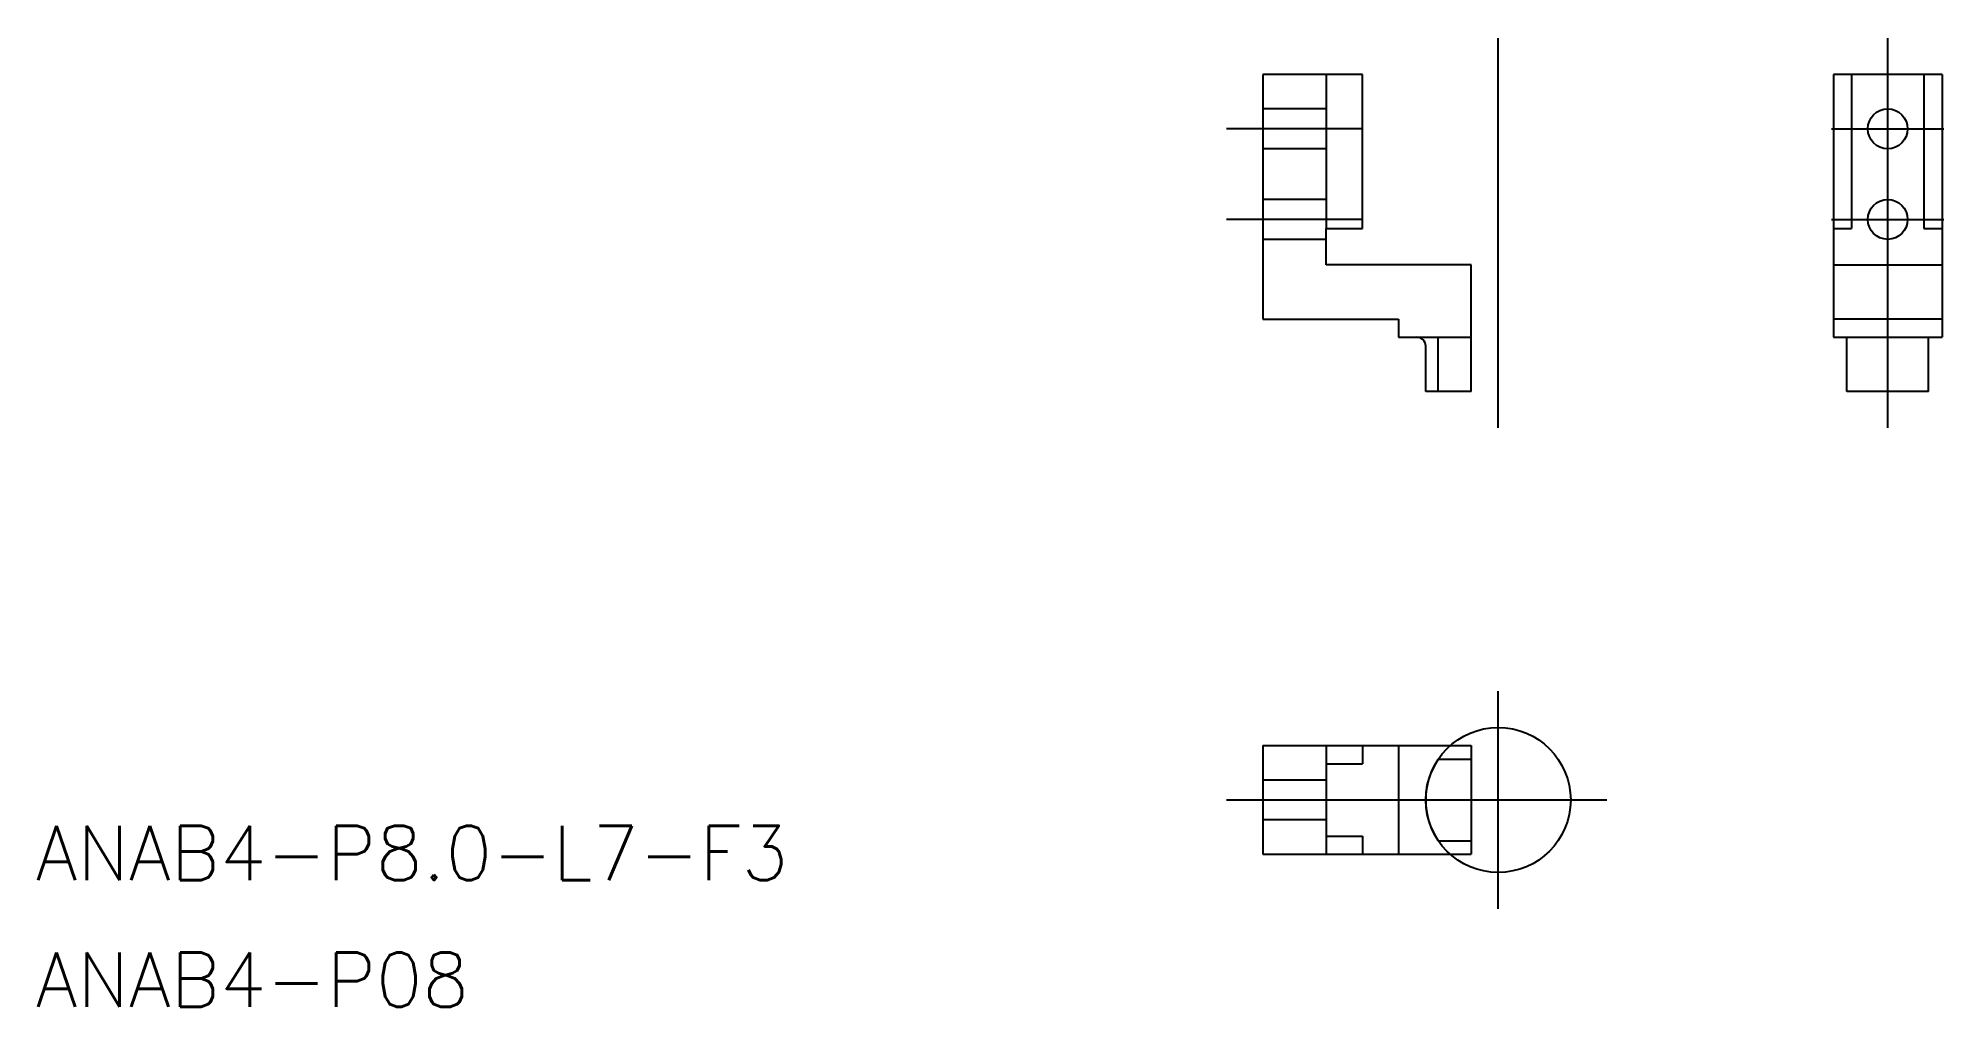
# Model space of a CAD drawing. Extents: x -81 to 25, y -11 to 42.
import ezdxf

# ---------------------------------------------------------------- set-up
doc = ezdxf.new("R2010")
doc.units = 0
for name, pattern in [('CENTER', [50.8, 31.75, -6.35, 6.35, -6.35]), ('DASHED', [19.05, 12.7, -6.35]), ('PHANTOM', [63.5, 31.75, -6.35, 6.35, -6.35, 6.35, -6.35])]:
    doc.linetypes.add(name, pattern=pattern)
doc.layers.get('0').update_dxf_attribs({"linetype": 'CONTINUOUS'})
doc.layers.add('CENTER', color=1, linetype='CONTINUOUS')
doc.styles.get("Standard").update_dxf_attribs({"font": 'txt.shx', "height": 3, "bigfont": 'bigfont.shx'})

msp = doc.modelspace()

# ---------------------------------------------------------------- linework, layer by layer
at = {"color": 7, "linetype": 'CONTINUOUS'}
for p, q in [((-7.5, 40.03), (-13, 40.03)), ((-13, 40.03), (-13, 26.53)), ((-7.5, 31.53), (-7.5, 40.03)), ((18.5, 40.03), (18.5, 25.53)), ((24.5, 40.03), (18.5, 40.03)), ((19.5, 40.03), (19.5, 31.53)), ((23.5, 40.03), (23.5, 31.53)), ((24.5, 40.03), (24.5, 25.53)), ((-9.5, 31.53), (-7.5, 31.53)), ((-9.5, 29.53), (-9.5, 31.53)), ((18.5, 31.53), (19.5, 31.53)), ((23.5, 31.53), (24.5, 31.53)), ((-1.5, 29.53), (-9.5, 29.53)), ((-1.5, 22.53), (-1.5, 29.53)), ((18.5, 29.53), (24.5, 29.53)), ((-13, 26.53), (-5.5, 26.53)), ((-5.5, 26.53), (-5.5, 25.53)), ((-5.5, 25.53), (-1.5, 25.53)), ((-3.31, 22.53), (-3.31, 25.53)), ((18.5, 25.53), (19.25, 25.53)), ((19.25, 22.53), (19.25, 25.53)), ((23.75, 22.53), (23.75, 25.53)), ((23.75, 25.53), (24.5, 25.53)), ((-4, 22.53), (-4, 25.03)), ((-1.5, 22.53), (-4, 22.53)), ((23.75, 22.53), (19.25, 22.53)), ((-13, 3), (-13, -3)), ((-13, 3), (-1.5, 3)), ((-5.5, 3), (-5.5, -3)), ((-3.31, 2.25), (-1.5, 2.25)), ((-1.5, 3), (-1.5, -3)), ((-13, -3), (-1.5, -3)), ((-3.31, -2.25), (-1.5, -2.25))]:
    msp.add_line(p, q, dxfattribs=at)
at = {"color": 3, "linetype": 'DASHED'}
for p, q in [((-9.5, 40.03), (-9.5, 31.53)), ((-9.5, 38.13), (-13, 38.13)), ((-9.5, 35.93), (-13, 35.93)), ((-9.5, 33.13), (-13, 33.13)), ((-9.5, 30.93), (-13, 30.93)), ((24.5, 26.53), (18.5, 26.53)), ((19.25, 25.53), (23.75, 25.53)), ((-9.5, 3), (-9.5, -3)), ((-7.5, 3), (-7.5, 2)), ((-9.5, 1.1), (-13, 1.1)), ((-9.5, 2), (-7.5, 2)), ((-9.5, -1.1), (-13, -1.1)), ((-9.5, -2), (-7.5, -2)), ((-7.5, -2), (-7.5, -3))]:
    msp.add_line(p, q, dxfattribs=at)
at = {"color": 7, "linetype": 'CONTINUOUS'}
for centre in [(21.5, 37.03), (21.5, 32.03)]:
    msp.add_circle(centre, 1.1, dxfattribs=at)
at = {"color": 3, "linetype": 'PHANTOM'}
msp.add_circle((0, 0), 4, dxfattribs=at)
at = {"color": 7, "linetype": 'CONTINUOUS'}
for centre, radius, start, end in [((-4.5, 25.03), 0.5, 0, 90), ((0, 0), 4, 145.7711, 214.2289)]:
    msp.add_arc(centre, radius, start, end, dxfattribs=at)
at = {"layer": 'CENTER', "color": 1, "linetype": 'CENTER'}
for p, q in [((0, 20.53), (0, 42.03)), ((21.5, 20.53), (21.5, 42.03)), ((-7.5, 37.03), (-15, 37.03)), ((18.4, 37.03), (24.6, 37.03)), ((-7.5, 32.03), (-15, 32.03)), ((18.4, 32.03), (24.6, 32.03)), ((0, -6), (0, 6)), ((-15, 0), (6, 0))]:
    msp.add_line(p, q, dxfattribs=at)

# ---------------------------------------------------------------- texts
at = {"color": 7, "linetype": 'CONTINUOUS'}
for s, p in [('ANAB4-P8.0-L7-F3', (-80.73, -4.42)), ('ANAB4-P08', (-80.73, -11.42))]:
    msp.add_text(s, height=3, dxfattribs=at).set_placement(p)

doc.saveas('drawing.dxf')
